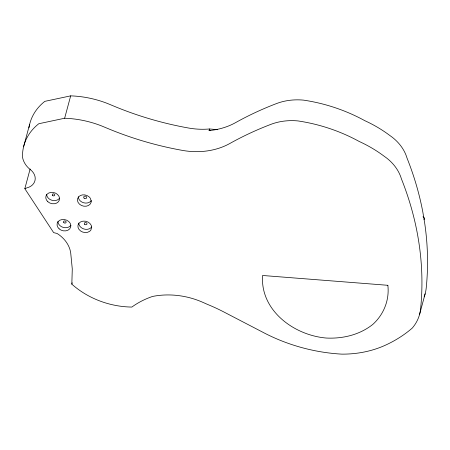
<?xml version="1.0" encoding="UTF-8"?>
<svg xmlns="http://www.w3.org/2000/svg" width="450" height="450" viewBox="0 0 450 450"><rect width="100%" height="100%" fill="white"/><g stroke="black" fill="none" stroke-linecap="round" stroke-linejoin="round"><path stroke-width="0.67" d="M24.823 188.679L27.163 187.779A13.275 10.699 15.1 0 0 30.516 169.774A23.192 18.692 15.1 0 1 22.5 157.123A60.362 48.651 15.1 0 1 38.79 123.733L64.642 118.243A90.996 73.339 15.1 0 1 101.475 125.882L110.897 129.78A290.537 234.152 15.1 0 0 182.514 150.407A66.24 53.381 15.1 0 0 229.911 143.449A341.814 275.479 15.1 0 1 270.9 124.352A54.608 44.01 15.1 0 1 297.906 120.915A149.293 120.319 15.1 0 1 359.179 141.457A114.778 92.503 15.1 0 1 382.022 154.665L386.719 158.096A45.343 36.546 15.1 0 1 401.411 178.852A386.162 311.22 15.1 0 1 420.587 308.964A52.335 42.182 15.1 0 1 412.284 328.067A132.857 107.072 15.1 0 1 384.846 345.448A97.808 78.823 15.1 0 1 341.859 354.139A156.741 126.321 15.1 0 1 262.327 331.976L223.172 311.619A156.836 126.399 15.1 0 0 207.534 304.425L202.95 302.389A70.284 56.644 15.1 0 0 152.556 296.443A86.085 69.379 15.1 0 0 131.856 307.063A76.657 61.779 15.1 0 1 71.831 284.153L72.276 268.926L70.746 253.288A31.056 25.031 15.1 0 0 57.139 233.494L53.634 232.616L24.823 188.679L30.128 169.009M23.574 146.824L29.616 124.442M64.642 118.243L70.678 95.861A90.996 73.339 15.1 0 1 107.511 103.494L116.938 107.392A290.537 234.152 15.1 0 0 188.556 128.025A66.24 53.381 15.1 0 0 209.503 128.97A311.541 251.078 15.1 0 1 217.665 129.729M71.831 284.153L72.197 282.797M210.431 130.686A311.541 251.078 15.1 0 0 209.07 130.573L209.503 128.97M424.114 219.696L424.547 218.093A311.541 251.078 15.1 0 0 423.006 216.759M419.529 314.584L425.137 293.799M70.678 95.861L44.826 101.351A60.362 48.651 15.1 0 0 28.957 127.823M91.226 200.678A6.992 5.636 15.1 0 1 83.503 202.731A6.992 5.636 15.1 0 1 78.283 196.813M91.688 226.958A6.992 5.636 15.1 0 1 83.964 229.011A6.992 5.636 15.1 0 1 78.744 223.093M70.847 225.326A6.992 5.636 15.1 0 1 63.124 227.379A6.992 5.636 15.1 0 1 57.904 221.462M59.563 198.197A6.992 5.636 15.1 0 1 51.84 200.25A6.992 5.636 15.1 0 1 46.62 194.333M209.07 130.573A66.24 53.381 15.1 0 0 235.519 122.659A341.814 275.479 15.1 0 1 276.508 103.567A54.608 44.01 15.1 0 1 303.514 100.125A149.293 120.319 15.1 0 1 364.787 120.668A114.778 92.503 15.1 0 1 387.63 133.875L392.327 137.306A45.343 36.546 15.1 0 1 407.019 158.068A386.162 311.22 15.1 0 1 422.843 212.113L424.676 223.031A386.162 311.22 15.1 0 1 426.195 288.18A52.335 42.182 15.1 0 1 424.147 296.82M387.861 285.3C389.565 300.066 383.76 314.511 372.786 324.433C359.606 334.873 342.816 338.867 326.222 338.04C294.12 335.301 260.145 310.601 262.564 275.484L387.861 285.3M91.243 201.094L91.029 202.551A6.992 5.636 15.1 0 1 81.501 205.498A6.992 5.636 15.1 0 1 78.615 196.83A6.992 5.636 15.1 0 1 89.145 196.892L90.264 198.163L91.243 201.094M91.704 227.374L90.827 230.158L89.747 231.255A6.992 5.636 15.1 0 1 78.857 229.219A6.992 5.636 15.1 0 1 82.907 221.169A6.992 5.636 15.1 0 1 91.704 227.374M84.139 198.157A1.536 1.238 15.1 0 0 86.664 197.792A1.536 1.238 15.1 0 0 84.78 196.11A1.536 1.238 15.1 0 0 84.139 198.157M63.894 222.699A1.339 1.074 15.1 0 0 66.094 222.384A1.339 1.074 15.1 0 0 64.457 220.922A1.339 1.074 15.1 0 0 63.894 222.699M84.718 224.347A1.361 1.097 15.1 0 0 86.962 224.021A1.361 1.097 15.1 0 0 85.286 222.531A1.361 1.097 15.1 0 0 84.718 224.347M52.667 195.531A1.254 1.012 15.1 0 0 54.731 195.232A1.254 1.012 15.1 0 0 53.19 193.854A1.254 1.012 15.1 0 0 52.667 195.531M59.136 228.853A6.992 5.636 15.1 0 0 70.65 227.199A6.992 5.636 15.1 0 0 62.066 219.538A6.992 5.636 15.1 0 0 59.136 228.853M47.852 201.729A6.992 5.636 15.1 0 0 59.366 200.07A6.992 5.636 15.1 0 0 50.782 192.414A6.992 5.636 15.1 0 0 47.852 201.729"/></g></svg>
